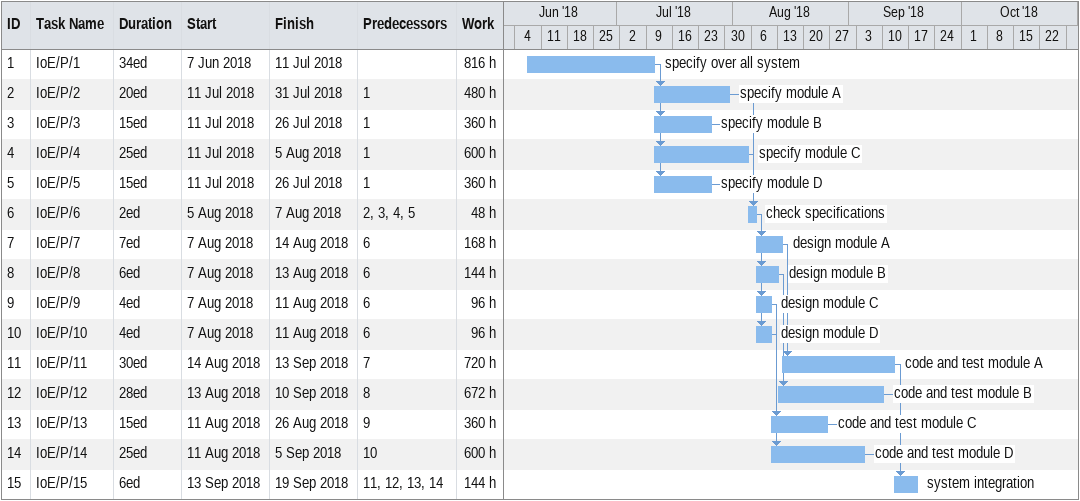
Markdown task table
| ID | Task | Duration | Start | Finish | Predecessors | Resources | Work (h) |
|---|---|---|---|---|---|---|---|
| 1 | IoE/P/1 | 34ed | 2018-06-07 | 2018-07-11 |  | specify over all system | 816 |
| 2 | IoE/P/2 | 20ed | 2018-07-11 | 2018-07-31 | 1 | specify module A | 480 |
| 3 | IoE/P/3 | 15ed | 2018-07-11 | 2018-07-26 | 1 | specify module B | 360 |
| 4 | IoE/P/4 | 25ed | 2018-07-11 | 2018-08-05 | 1 | specify module C | 600 |
| 5 | IoE/P/5 | 15ed | 2018-07-11 | 2018-07-26 | 1 | specify module D | 360 |
| 6 | IoE/P/6 | 2ed | 2018-08-05 | 2018-08-07 | 2, 3, 4, 5 | check specifications | 48 |
| 7 | IoE/P/7 | 7ed | 2018-08-07 | 2018-08-14 | 6 | design module A | 168 |
| 8 | IoE/P/8 | 6ed | 2018-08-07 | 2018-08-13 | 6 | design module B | 144 |
| 9 | IoE/P/9 | 4ed | 2018-08-07 | 2018-08-11 | 6 | design module C | 96 |
| 10 | IoE/P/10 | 4ed | 2018-08-07 | 2018-08-11 | 6 | design module D | 96 |
| 11 | IoE/P/11 | 30ed | 2018-08-14 | 2018-09-13 | 7 | code and test module A | 720 |
| 12 | IoE/P/12 | 28ed | 2018-08-13 | 2018-09-10 | 8 | code and test module B | 672 |
| 13 | IoE/P/13 | 15ed | 2018-08-11 | 2018-08-26 | 9 | code and test module C | 360 |
| 14 | IoE/P/14 | 25ed | 2018-08-11 | 2018-09-05 | 10 | code and test module D | 600 |
| 15 | IoE/P/15 | 6ed | 2018-09-13 | 2018-09-19 | 11, 12, 13, 14 | system integration | 144 |
